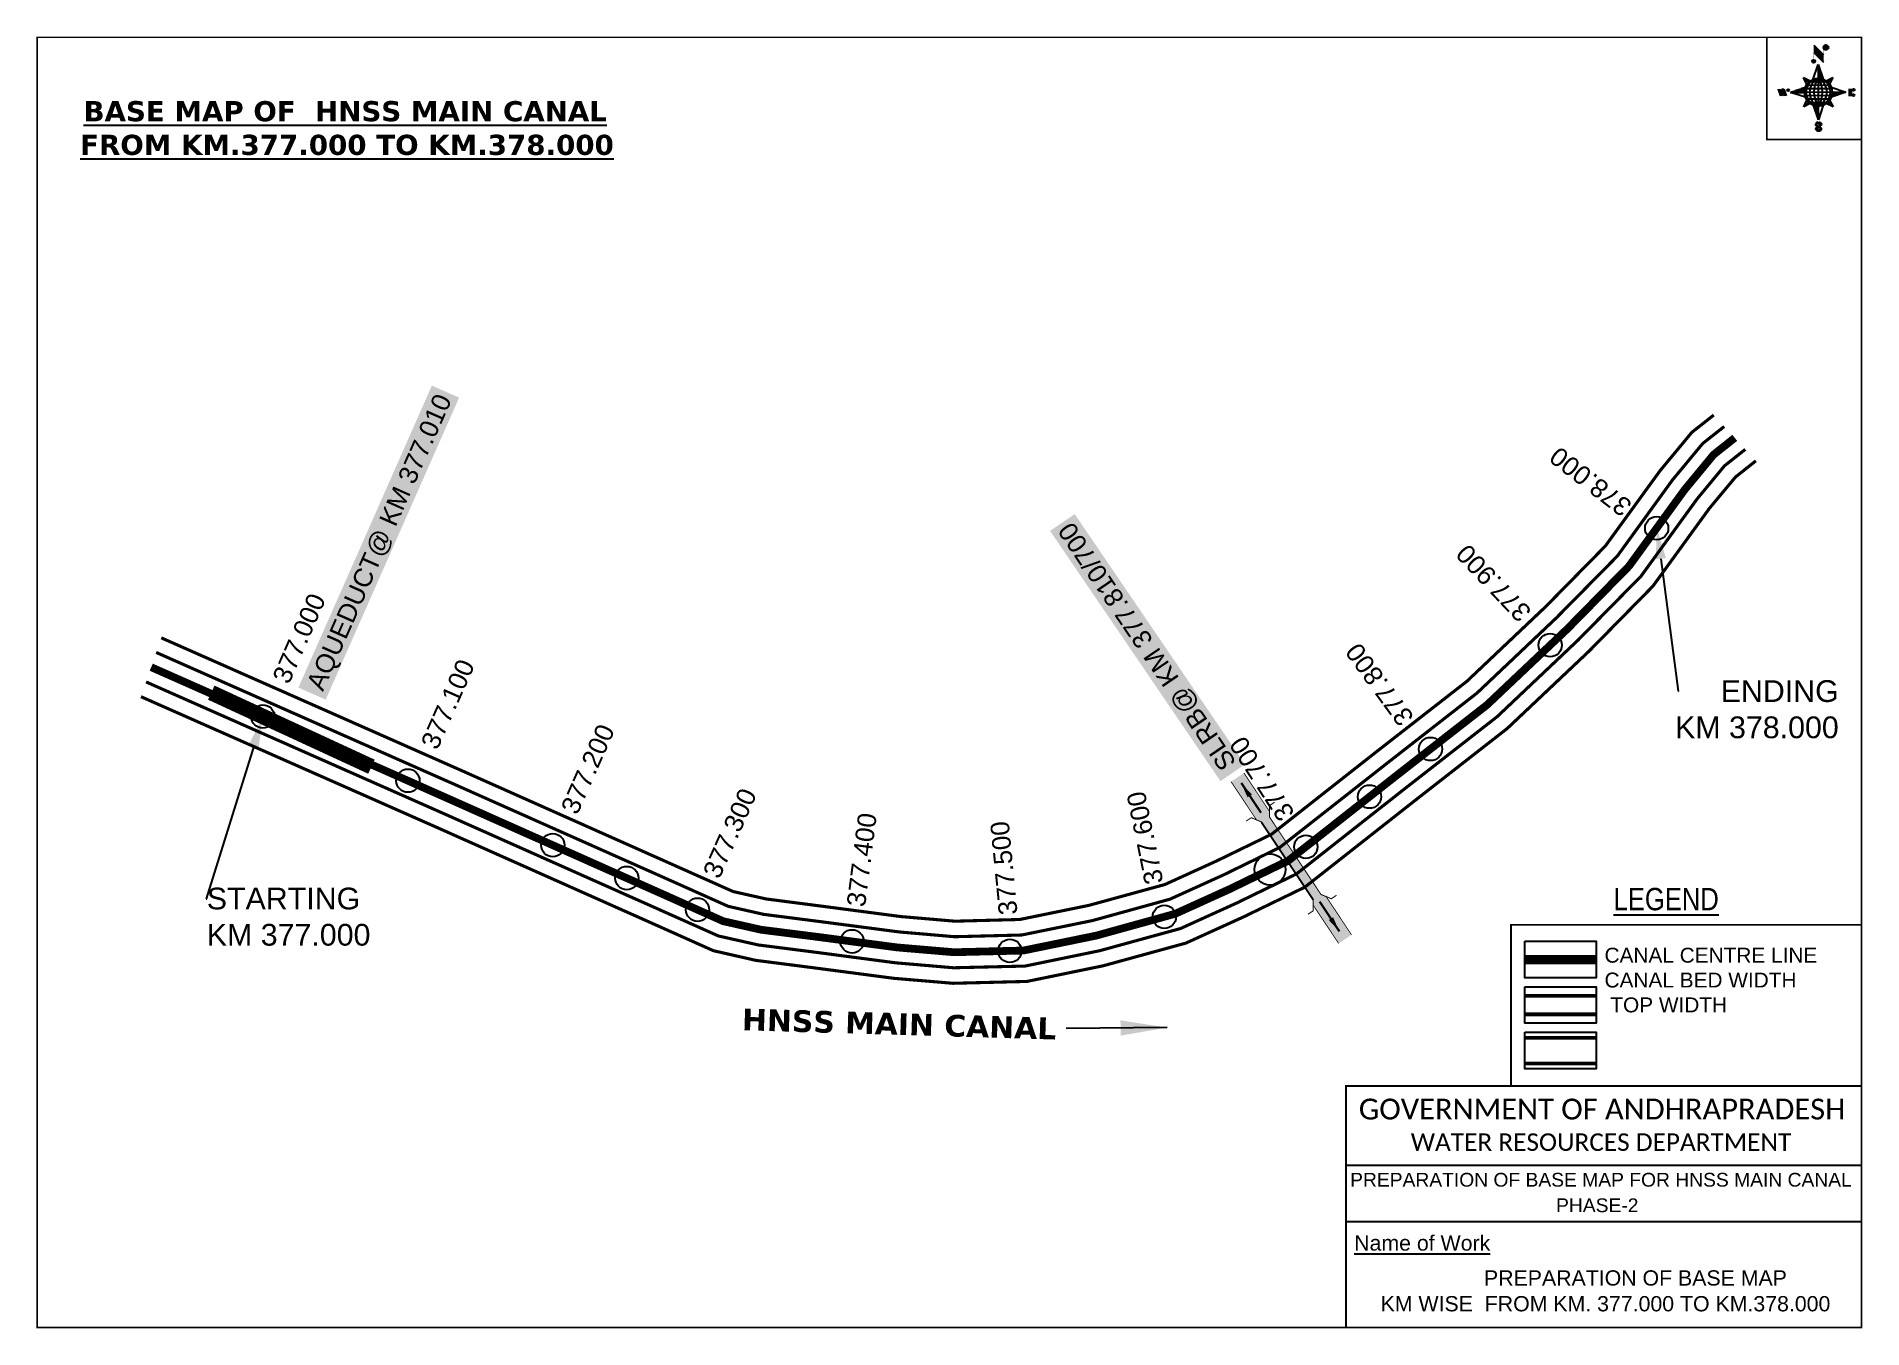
# Model space of a CAD drawing. Header units: inches. Extents: x 819784 to 820961, y 1578752 to 1579584.
import ezdxf
from ezdxf import colors
from ezdxf.entities.mleader import LeaderData, LeaderLine
from ezdxf.enums import TextEntityAlignment as Align
from ezdxf.math import Vec2, Vec3

# ---------------------------------------------------------------- set-up
doc = ezdxf.new("R2010")
doc.units = ezdxf.units.IN
doc.header["$LTSCALE"] = 15
doc.header["$MEASUREMENT"] = 0
doc.header["$PDMODE"] = 32
doc.header["$PDSIZE"] = 15
doc.linetypes.add('ACAD_ISO02W100', pattern=[15, 12, -3])
doc.linetypes.add('HIDDEN2', pattern=[0.1875, 0.125, -0.0625])
for name, color, linetype in [('AQUADUCT', 1, 'Continuous'), ('bord', 1, 'Continuous'), ('CANAL1', 7, 'Continuous'), ('CSMark', 72, 'Continuous'), ('DCBMS', 232, 'Continuous'), ('PAGE', 7, 'Continuous'), ('STRUCTURE', 5, 'Continuous'), ('TEXT', 6, 'Continuous')]:
    doc.layers.add(name, color=color, linetype=linetype)
doc.styles.add('ARIALN', font='ARIALN_1.TTF')
doc.styles.get("Standard").update_dxf_attribs({"font": 'ARIAL_1.TTF'})
doc.dimstyles.get("Standard").update_dxf_attribs({"dimtxt": 20, "dimasz": 0.18, "dimexe": 0.18, "dimexo": 0.0625, "dimgap": 0.09, "dimtad": 0, "dimtih": 1, "dimtoh": 1, "dimdec": 4, "dimzin": 0, "dimdsep": 46, "dimtxsty": 'Standard', "dimcen": 0.09, "dimadec": 0, "dimazin": 0, "dimtfac": 1, "dimtdec": 4, "dimtofl": 0, "dimtmove": 0, "dimatfit": 3, "dimfxl": 0, "dimtolj": 1, "dimtzin": 0, "dimarcsym": 0})
pattern_1 = [(267.297113149, (-8720374.938, 50637915.138), (10.5367255337, -0.497431438), [])]
pattern_2 = [(357.297113149, (-8720374.938, 50637915.138), (0.497431438, 10.5367255337), [])]

# ---------------------------------------------------------------- blocks, each defined once
blk = doc.blocks.new('*X26')
at = {"color": 0, "linetype": 'Continuous'}
for p, q in [((6321.6, 240.5), (6322.3, 241.2)), ((6321.6, 240.3), (6322.3, 241)), ((6321.6, 240.1), (6322.3, 240.8)), ((6321.6, 239.9), (6322.4, 240.7)), ((6321.6, 239.8), (6322.4, 240.6)), ((6321.6, 239.6), (6322.5, 240.5)), ((6321.6, 239.4), (6322.5, 240.3)), ((6321.6, 239.2), (6322.6, 240.2)), ((6321.7, 239.1), (6322.6, 240.1)), ((6321.8, 240.8), (6322.4, 241.4)), ((6321.8, 239), (6322.7, 240)), ((6321.8, 239), (6322.8, 239.9)), ((6321.9, 238.9), (6322.9, 239.8)), ((6322, 238.8), (6323, 239.7)), ((6322.1, 241.3), (6322.4, 241.6)), ((6322.1, 238.7), (6323.1, 239.6)), ((6322.2, 238.6), (6323.1, 239.6)), ((6322.3, 238.5), (6323.2, 239.5)), ((6322.4, 238.5), (6323.3, 239.4)), ((6322.5, 238.4), (6323.4, 239.3)), ((6322.7, 238.4), (6323.6, 239.3)), ((6322.8, 238.3), (6323.7, 239.2)), ((6322.9, 238.3), (6323.8, 239.1)), ((6323.1, 238.2), (6323.9, 239.1)), ((6323.2, 238.2), (6324, 239)), ((6323.3, 238.2), (6324.2, 239)), ((6323.5, 238.1), (6324.3, 238.9)), ((6323.7, 238.1), (6324.4, 238.9)), ((6323.8, 238.1), (6324.6, 238.8)), ((6324.1, 238.2), (6324.7, 238.8)), ((6324.3, 238.3), (6324.9, 238.8)), ((6324.6, 238.3), (6325.1, 238.8)), ((6324.8, 238.4), (6325.2, 238.8)), ((6325.1, 238.5), (6325.4, 238.8)), ((6325.4, 238.6), (6325.6, 238.8))]:
    blk.add_line(p, q, dxfattribs=at)
blk = doc.blocks.new('*X25')
at = {"color": 0, "linetype": 'Continuous'}
for p, q in [((6324.4, 240.3), (6324.5, 240.4)), ((6324.6, 240.3), (6324.8, 240.5)), ((6324.7, 240.2), (6325, 240.5)), ((6324.8, 240.2), (6325.2, 240.6)), ((6325, 240.1), (6325.5, 240.6)), ((6325.1, 240.1), (6325.6, 240.6)), ((6325.2, 240), (6325.8, 240.6)), ((6325.3, 240), (6326, 240.6)), ((6325.4, 239.9), (6326.1, 240.6)), ((6325.5, 239.8), (6326.2, 240.5)), ((6325.6, 239.8), (6326.3, 240.5)), ((6325.7, 239.7), (6326.5, 240.4)), ((6325.9, 239.6), (6326.6, 240.3)), ((6326, 239.5), (6326.7, 240.3)), ((6326, 239.4), (6326.8, 240.2)), ((6326.1, 239.3), (6327, 240.2)), ((6326.2, 239.3), (6327.1, 240.1)), ((6326.3, 239.2), (6327.1, 240)), ((6326.4, 239.1), (6327.2, 239.9)), ((6326.5, 239), (6327.3, 239.8)), ((6326.5, 238.9), (6327.4, 239.7)), ((6326.6, 238.8), (6327.5, 239.6)), ((6326.7, 238.7), (6327.5, 239.5)), ((6326.8, 238.6), (6327.6, 239.4)), ((6326.8, 238.5), (6327.7, 239.3)), ((6326.8, 236.5), (6327.4, 237)), ((6326.9, 238.3), (6327.8, 239.2)), ((6326.9, 238.2), (6327.9, 239.1)), ((6326.9, 236.8), (6327.6, 237.4)), ((6327, 238.1), (6327.8, 239)), ((6327, 237.9), (6327.8, 238.8)), ((6327, 237.8), (6327.8, 238.6)), ((6327, 237.6), (6327.8, 238.4)), ((6327, 237.4), (6327.8, 238.2)), ((6327, 237.3), (6327.8, 238)), ((6327, 237.1), (6327.8, 237.9))]:
    blk.add_line(p, q, dxfattribs=at)
blk = doc.blocks.new('H')
at = {"layer": 'bord', "extrusion": (0.000427885, 0.004792, 0.999988)}
h = blk.add_hatch(dxfattribs=at)
h.set_pattern_fill('LINE', color=8, scale=84.387686, angle=-2.7029, style=0)
h.set_pattern_definition(pattern_2)
h.paths.add_polyline_path([(-492, 786, -0.090992), (-448, 775), (-486, 912)])
h = blk.add_hatch(dxfattribs=at)
h.set_pattern_fill('LINE', color=8, scale=84.387686, angle=-92.7029, style=0)
h.set_pattern_definition(pattern_1)
h.paths.add_polyline_path([(-625, 665, -0.090992), (-615, 710), (-751, 671)])
h = blk.add_hatch(dxfattribs=at)
h.set_pattern_fill('LINE', color=8, scale=84.387686, angle=-2.7029, style=0)
h.set_pattern_definition(pattern_2)
h.paths.add_polyline_path([(-504, 533, -0.090992), (-549, 543), (-510, 406)])
h = blk.add_hatch(dxfattribs=at)
h.set_pattern_fill('LINE', color=8, scale=84.387686, angle=-92.7029, style=0)
h.set_pattern_definition(pattern_1)
h.paths.add_polyline_path([(-246, 647), (-372, 653, -0.090992), (-382, 609)])
for p, q in [((-519, 1020, -1217), (-435, 927, -1216)), ((-516, 1087, -1217), (-432, 994, -1217)), ((-538, 774, -1216), (-487, 906, -1216)), ((-487, 906, -1216), (-493, 780, -1216)), ((-487, 906, -1216), (-448, 769, -1216)), ((-865, 701, -1215), (-847, 638, -1215)), ((-847, 700, -1215), (-829, 637, -1215)), ((-829, 699, -1215), (-811, 636, -1215)), ((-829, 699, -1215), (-811, 698, -1215)), ((-811, 698, -1215), (-794, 635, -1215)), ((-752, 665, -1215), (-615, 704, -1215)), ((-627, 794, -1216), (-567, 760, -1216)), ((-627, 794, -1216), (-584, 747, -1215)), ((-599, 731, -1215), (-627, 794, -1216)), ((-421, 753, -1216), (-359, 781, -1216)), ((-359, 781, -1216), (-405, 739, -1216)), ((-359, 781, -1216), (-392, 721, -1215)), ((-379, 693, -1215), (-246, 641, -1215)), ((-213, 669, -1215), (-217, 601, -1215)), ((-752, 665, -1215), (-625, 659, -1215)), ((-619, 614, -1215), (-752, 665, -1215)), ((-639, 526, -1214), (-606, 585, -1215)), ((-639, 526, -1214), (-593, 568, -1215)), ((-577, 553, -1215), (-639, 526, -1214)), ((-511, 400, -1214), (-549, 537, -1214)), ((-460, 533, -1215), (-511, 400, -1214)), ((-505, 527, -1214), (-511, 400, -1214)), ((-371, 513, -1214), (-431, 546, -1215)), ((-371, 513, -1214), (-414, 560, -1215)), ((-399, 576, -1215), (-371, 513, -1214)), ((-246, 641, -1215), (-383, 603, -1215)), ((-373, 647, -1215), (-246, 641, -1215)), ((-197, 600, -1215), (-194, 668, -1215))]:
    blk.add_line(p, q, dxfattribs=at)
at = {"layer": 'bord', "color": 8, "linetype": 'ByBlock', "extrusion": (0.000427885, 0.004792, 0.999988)}
for p, q in [((-375, 679, -1215), (-620, 691, -1215)), ((-386, 711, -1215), (-605, 722, -1215)), ((-411, 744, -1216), (-578, 752, -1216)), ((-493, 780, -1216), (-505, 527, -1214)), ((-373, 647, -1215), (-625, 659, -1215)), ((-378, 616, -1215), (-623, 628, -1215)), ((-392, 585, -1215), (-611, 595, -1215)), ((-420, 555, -1215), (-587, 562, -1215))]:
    blk.add_line(p, q, dxfattribs=at)
at = {"layer": 'bord', "extrusion": (0.000427885, 0.004792, 0.999988), "elevation": -1212}
for points, const_width in [([(-522, 960), (-516, 1093)], 1.61), ([(-434, 933), (-428, 1066)], 1.61), ([(-870, 707), (-846, 706)], 0.642), ([(-829, 643), (-821, 678)], 0.642), ([(-793, 641), (-782, 694)], 0.642), ([(-223, 676), (-174, 673)], 0.706), ([(-829, 643), (-855, 644)], 0.642), ([(-811, 642), (-784, 641)], 0.642), ([(-177, 605), (-226, 607)], 0.706), ([(-195, 645), (-185, 644)], 0.706)]:
    blk.add_lwpolyline(points, dxfattribs=dict(at, const_width=const_width))
for points, const_width in [([(-414, 1073, 1), (-398, 1058, 1)], 22.3), ([(-530, 950, 1), (-520, 939, 1)], 14.8), ([(-776, 697, 1), (-769, 690, 1)], 8.9), ([(-180, 618, 1), (-173, 611, 1)], 9.79), ([(-178, 667, 1), (-171, 660, 1)], 9.79), ([(-490, 362, 1), (-498, 369, 1)], 11.1), ([(-525, 322, 1), (-533, 329, 1)], 11.1)]:
    blk.add_lwpolyline(points, format="xyb", close=True, dxfattribs=dict(at, const_width=const_width))
for points in [[(-537, 317), (-531, 310), (-520, 307), (-505, 307), (-494, 310), (-486, 318), (-487, 326), (-491, 333), (-494, 336), (-503, 341), (-522, 347), (-530, 352), (-534, 355), (-537, 363), (-537, 373), (-530, 381), (-520, 384), (-504, 384), (-493, 380), (-487, 373)], [(-522, 348), (-526, 354), (-528, 361), (-528, 371), (-526, 375), (-521, 381), (-515, 384)], [(-505, 307), (-499, 312), (-497, 319), (-497, 327), (-501, 335), (-509, 343)]]:
    blk.add_lwpolyline(points, dxfattribs=at)
at = {"layer": 'bord', "extrusion": (0.000427885, 0.004792, 0.999988)}
for centre, radius in [((-406, 1065, -1212), 22.3), ((-525, 944, -1212), 14.8), ((-773, 694, -1212), 8.9), ((-498, 659, -1212), 127), ((-177, 615, -1212), 9.79), ((-174, 663, -1212), 9.79), ((-494, 365, -1212), 11.1), ((-529, 325, -1212), 11.1)]:
    blk.add_circle(centre, radius, dxfattribs=at)
at = {"layer": 'bord', "color": 8, "linetype": 'ByBlock', "extrusion": (0.000427885, 0.004792, 0.999988)}
for centre, radius, start, end in [((-482, 658, -1212), 128, 94.9254, 259.6691), ((-437, 656, -1212), 141, 113.2864, 241.308), ((-316, 651, -1212), 222, 142.5892, 212.0053), ((-560, 662, -1212), 141, 293.2864, 61.308), ((-681, 668, -1212), 222, 322.5892, 32.0053), ((-515, 660, -1212), 128, 274.9254, 79.6691)]:
    blk.add_arc(centre, radius, start, end, dxfattribs=at)
at = {"layer": 'bord', "extrusion": (0.000427885, 0.004792, 0.999988)}
for points in [[(-516, 1093, -1212), (-431, 1000, -1212), (-519, 1026, -1212), (-434, 933, -1212)], [(-864, 707, -1212), (-846, 706, -1212), (-846, 644, -1212), (-829, 643, -1212)], [(-829, 705, -1212), (-811, 704, -1212), (-811, 642, -1212), (-793, 641, -1212)], [(-193, 674, -1212), (-197, 606, -1212), (-213, 675, -1212), (-216, 607, -1212)]]:
    blk.add_solid(points, dxfattribs=at)
at = {"layer": 'bord', "extrusion": (0.000427885, 0.004792, 0.999988), "xscale": 7.977342409717546, "yscale": 7.977342408231451, "zscale": 7.977342408476333, "rotation": 138.0840426661453}
for name, p in [('*X25', (38301, -31929, -1212)), ('*X26', (38314, -31951, -1212))]:
    blk.add_blockref(name, p, dxfattribs=at)
blk = doc.blocks.new('SLB')
at = {"layer": 'STRUCTURE'}
h = blk.add_hatch(dxfattribs=at)
h.set_pattern_fill('DOTS', color=6, scale=20, angle=320.3722, style=0)
h.set_pattern_definition([(320.372247934, (-159.4327, -72.9564), (1.2786241598, 0.5641323054), [0, -1.25])])
h.paths.add_polyline_path([(769699.5, 1706871.1), (769699.5, 1706861.1), (769729.1, 1706861.1), (769732.1, 1706863.1), (769792.1, 1706863.1), (769795.1, 1706861.1), (769824.7, 1706861.1), (769824.7, 1706871.1), (769795.1, 1706871.1), (769792.1, 1706869.1), (769732.1, 1706869.1), (769729.1, 1706871.1)])
at = {"layer": 'STRUCTURE', "color": 6, "linetype": 'ACAD_ISO02W100', "ltscale": 0.5, "const_width": 0.5}
for points in [[(769699.5, 1706871.1), (769729.1, 1706871.1)], [(769795.1, 1706871.1), (769824.7, 1706871.1)], [(769699.5, 1706861.1), (769729.1, 1706861.1)], [(769795.1, 1706861.1), (769824.7, 1706861.1)]]:
    blk.add_lwpolyline(points, dxfattribs=at)
at = {"layer": 'STRUCTURE', "color": 6, "const_width": 0.628}
for points in [[(769726.1, 1706877.1), (769726.1, 1706873.1), (769732.1, 1706869.1), (769792.1, 1706869.1), (769798.1, 1706873.1), (769798.1, 1706877.1)], [(769726.1, 1706855.1), (769726.1, 1706859.1), (769732.1, 1706863.1), (769792.1, 1706863.1), (769798.1, 1706859.1), (769798.1, 1706855.1)]]:
    blk.add_lwpolyline(points, dxfattribs=at)
at = {"layer": 'STRUCTURE', "color": 6}
blk.add_lwpolyline([(769732.1, 1706863.1), (769792.1, 1706863.1)], dxfattribs=at)
blk.add_lwpolyline([(769732.1, 1706863.1), (769792.1, 1706863.1)], dxfattribs=at)
at = {"layer": 'STRUCTURE', "color": 0}
blk.add_circle((769762.1, 1706866.1), 1.24, dxfattribs=at)
for points in [[(769703.8, 1706866), (769726.7, 1706866)], [(769818.6, 1706865.8), (769795.7, 1706865.8)]]:
    blk.add_leader(points, dimstyle='Standard', override={"dimasz": 10, "dimgap": 0.09, "dimtad": 0}, dxfattribs=at)

msp = doc.modelspace()

# ---------------------------------------------------------------- linework, layer by layer
at = {"layer": 'CANAL1', "color": 200, "const_width": 2}
for points in [[(819864.7, 1579196.9), (820058.2, 1579111.4), (820195.2, 1579050.4), (820233.1, 1579033.5), (820254.5, 1579028.7), (820290.8, 1579024), (820341, 1579017.4), (820376, 1579014.4), (820417.8, 1579015.5), (820462.3, 1579024.6), (820511.2, 1579038), (820544.8, 1579053.3), (820580, 1579070.4), (820647.9, 1579123.8), (820705.8, 1579168.9), (820756.4, 1579216.8), (820795, 1579256), (820830.4, 1579304.7), (820850.8, 1579329.3), (820864.9, 1579340.4)], [(819851.6, 1579159), (820042, 1579074.9), (820179, 1579013.9), (820220.4, 1578995.4), (820247.6, 1578989.2), (820285.7, 1578984.3), (820336.7, 1578977.6), (820374.8, 1578974.4), (820422.4, 1578975.6), (820471.6, 1578985.7), (820524.8, 1579000.3), (820561.8, 1579017.1), (820601.4, 1579036.3), (820672.6, 1579092.3), (820731.8, 1579138.5), (820784.4, 1579188.2), (820825.6, 1579230.1), (820862, 1579280.2), (820878.9, 1579300.5), (820892, 1579310.9)]]:
    msp.add_lwpolyline(points, dxfattribs=at)
at = {"layer": 'CANAL1', "color": 1, "linetype": 'HIDDEN2', "ltscale": 8, "const_width": 5}
msp.add_lwpolyline([(819858.2, 1579178), (819996.1, 1579117), (820008.2, 1579111.7), (820050.1, 1579093.1), (820187.1, 1579032.1), (820226.7, 1579014.4), (820251.1, 1579008.9), (820288.2, 1579004.2), (820338.8, 1578997.5), (820375.4, 1578994.4), (820420.1, 1578995.5), (820467, 1579005.1), (820518, 1579019.2), (820553.3, 1579035.2), (820579, 1579047.7), (820587.1, 1579051.6), (820590.7, 1579053.3), (820592.7, 1579054.9), (820660.2, 1579108), (820718.8, 1579153.7), (820770.4, 1579202.5), (820810.3, 1579243.1), (820846.2, 1579292.4), (820864.8, 1579314.9), (820878.4, 1579325.7)], dxfattribs=at)
at = {"layer": 'CANAL1', "color": 5, "const_width": 2}
for points in [[(819861.4, 1579187.5), (820054.1, 1579102.3), (820191.2, 1579041.3), (820229.9, 1579024), (820252.8, 1579018.8), (820289.5, 1579014.1), (820339.9, 1579007.5), (820375.7, 1579004.4), (820419, 1579005.5), (820464.6, 1579014.8), (820514.6, 1579028.6), (820549, 1579044.2), (820585.3, 1579061.9), (820654.1, 1579115.9), (820712.3, 1579161.3), (820763.4, 1579209.7), (820802.7, 1579249.5), (820838.3, 1579298.6), (820857.8, 1579322.1), (820871.6, 1579333)], [(819854.9, 1579168.5), (820046, 1579084), (820183, 1579023), (820223.6, 1579004.9), (820249.3, 1578999.1), (820287, 1578994.3), (820337.7, 1578987.6), (820375.1, 1578984.4), (820421.2, 1578985.5), (820469.3, 1578995.4), (820521.4, 1579009.7), (820557.5, 1579026.1), (820596, 1579044.8), (820666.4, 1579100.2), (820725.3, 1579146.1), (820777.4, 1579195.4), (820818, 1579236.6), (820854.1, 1579286.3), (820871.8, 1579307.7), (820885.2, 1579318.3)]]:
    msp.add_lwpolyline(points, dxfattribs=at)
at = {"layer": 'CANAL1', "color": 1, "linetype": 'HIDDEN2', "ltscale": 100, "const_width": 6, "elevation": -0.4}
msp.add_lwpolyline([(820789.1, 1578989.7), (820743.1, 1578989.7)], dxfattribs=at)
at = {"layer": 'CANAL1', "color": 5, "const_width": 2.4, "elevation": -0.4}
for points in [[(820789.1, 1578966.4), (820743.1, 1578966.4)], [(820789.1, 1578954.4), (820743.1, 1578954.4)]]:
    msp.add_lwpolyline(points, dxfattribs=at)
at = {"layer": 'CANAL1', "color": 200, "const_width": 2.4, "elevation": -0.4}
for points in [[(820789.1, 1578939.2), (820743.1, 1578939.2)], [(820789.1, 1578922.7), (820743.1, 1578922.7)]]:
    msp.add_lwpolyline(points, dxfattribs=at)
at = {"layer": 'CSMark', "color": 96, "const_width": 10}
msp.add_lwpolyline([(819896.9, 1579161.6), (820000.1, 1579113.9)], dxfattribs=at)
at = {"layer": 'CSMark', "color": 3}
msp.add_circle((820579, 1579047.7), 10, dxfattribs=at)
for p in [(820828.1, 1579267.5), (820759.5, 1579192.2), (819930.2, 1579146.2), (820682.4, 1579125.3), (820023.6, 1579104.9), (820643.1, 1579094.6), (820116.9, 1579063.4), (820602.1, 1579062.3), (820164.6, 1579042.2), (820210.2, 1579021.8), (820510.9, 1579017.2), (820309.7, 1579001.4), (820411.4, 1578995.3)]:
    msp.add_point(p, dxfattribs=at)
at = {"layer": 'PAGE', "const_width": 1}
msp.add_lwpolyline([(819784.8, 1578752.7), (820960.1, 1578752.7), (820960.1, 1579583.7), (819784.8, 1579583.7), (819784.8, 1578752.7)], dxfattribs=at)
at = {"layer": 'PAGE'}
for points, const_width in [([(820960.1, 1579583.7), (820899, 1579583.7), (820899, 1579517.9), (820960.1, 1579517.9)], 1), ([(820734.2, 1579012.1), (820960.1, 1579012.1), (820960.1, 1578908.3), (820734.2, 1578908.3)], 1.2), ([(820627.9, 1578908.3), (820960.1, 1578908.3), (820960.1, 1578752.7), (820627.9, 1578752.7)], 1.2)]:
    msp.add_lwpolyline(points, close=True, dxfattribs=dict(at, const_width=const_width))
at = {"layer": 'PAGE', "elevation": -0.4}
for points in [[(820743.1, 1579001.5), (820789.1, 1579001.5), (820789.1, 1578977.9), (820743.1, 1578977.9)], [(820743.1, 1578972.2), (820789.1, 1578972.2), (820789.1, 1578948.7), (820743.1, 1578948.7)], [(820743.1, 1578942.9), (820789.1, 1578942.9), (820789.1, 1578919.4), (820743.1, 1578919.4)]]:
    msp.add_lwpolyline(points, close=True, dxfattribs=at)
at = {"layer": 'PAGE'}
for points in [[(820627.9, 1578857.3), (820960.1, 1578857.3)], [(820627.9, 1578821), (820960.1, 1578821)]]:
    msp.add_lwpolyline(points, dxfattribs=at)

# ---------------------------------------------------------------- block references
at = {"layer": 'AQUADUCT', "color": 1, "xscale": 0.0703495379661093, "yscale": 0.07034953800030053, "zscale": 0.07034953795990817, "rotation": 3.078330607406165}
msp.add_blockref('H', (820969.7, 1579504.3, 85.4), dxfattribs=at)
at = {"layer": 'STRUCTURE', "color": 0, "rotation": 303.6282195834685}
msp.add_blockref('SLB', (-1026922.5, 1274730.9), dxfattribs=at)

# ---------------------------------------------------------------- texts
at = {"layer": 'CANAL1', "insert": (820238.1, 1578958.2), "char_height": 14, "width": 205.129, "attachment_point": 1, "rotation": 358.3018}
msp.add_mtext('\\pi0.96322;{\\fVerdana|b1|i0|c0|p34;HNSS MAIN CANAL}', dxfattribs=at)
at = {"layer": 'CSMark', "color": 1}
for s, rotation, p in [('378.000', 142.2024, (820809.4, 1579278.9)), ('377.900', 133.3794, (820743.8, 1579210.1)), ('377.000', 66.5555, (819941.4, 1579168.8)), ('377.800', 126.1608, (820667.4, 1579142.3)), ('377.100', 66.1557, (820037, 1579126.5)), ('377.200', 66.1557, (820127.2, 1579084.7)), ('377.700', 123.127, (820590.3, 1579080.7)), ('377.300', 66.1557, (820218.7, 1579043.4)), ('377.600', 101.5845, (820504.5, 1579038.3)), ('377.400', 82.7124, (820312.1, 1579023.9)), ('377.500', 95.4629, (820410.4, 1579018.4))]:
    msp.add_text(s, height=12, rotation=rotation, dxfattribs=at).set_placement(p, align=Align.MIDDLE_LEFT)
at = {"layer": 'PAGE', "extrusion": (0.000201441, 0.004807, 0.999988), "style": 'ARIALN'}
msp.add_text('%%ULEGEND', height=14.4, rotation=359.9999, dxfattribs=at).set_placement((820834.2, 1579009.6, 7755.5), align=Align.MIDDLE)
at = {"layer": 'PAGE', "extrusion": (0.000201441, 0.004807, 0.999988)}
for s, height, p in [('PREPARATION OF BASE MAP FOR HNSS MAIN CANAL', 8.878, (820630.6, 1578824.4, 7754.5)), ('%%UName of Work', 9.822, (820633.2, 1578783.2, 7753.2))]:
    msp.add_text(s, height=height, rotation=359.9999, dxfattribs=at).set_placement(p)
for s, height, p in [('PHASE-2', 8.88, (820789.8, 1578812.4, 7754.5)), ('PREPARATION OF BASE MAP', 9.822, (820814.4, 1578765.6, 7753.3)), ('KM WISE  FROM KM. 377.000 TO KM.378.000', 9.822, (820795.1, 1578749, 7753.3))]:
    msp.add_text(s, height=height, rotation=359.9999, dxfattribs=at).set_placement(p, align=Align.MIDDLE_CENTER)
at = {"layer": 'PAGE', "extrusion": (0.000201441, 0.004807, 0.999988), "attachment_point": 1, "text_direction": (1, -1e-06, -0.000201)}
for s, insert, char_height, width in [('CANAL CENTRE LINE CANAL BED WIDTH {\\H2.3732x; }\\P TOP WIDTH{\\H1.9155x; }', (820794.5, 1578997.3, -0.4), 9.6, 168.926), ('\\pi3.5885;{\\fCalibri|b0|i0|c0|p34;\\H1.3333x;GOVERNMENT OF ANDHRAPRADESH\\P\\pi37.073;\\H0.83998x;WATER RESOURCES DEPARTMENT}', (820632.6, 1578900.1, -1.3), 10.059, 321.276)]:
    msp.add_mtext(s, dxfattribs=dict(at, insert=insert, char_height=char_height, width=width))
at = {"layer": 'STRUCTURE', "color": 5, "char_height": 12, "attachment_point": 1, "bg_fill": 1, "box_fill_scale": 1.3, "bg_fill_color": 7, "bg_fill_true_color": 16777215, "bg_fill_transparency": 4390977}
for s, insert, width, rotation in [('\\pi0.06;AQUEDUCT@ KM 377.010', (819957.8, 1579166.7), 205.462, 66.1557), ('\\pi0.44063;SLRB@ KM 377.810/700', (820548, 1579109.6), 187.814, 124.2506)]:
    msp.add_mtext(s, dxfattribs=dict(at, insert=insert, width=width, rotation=rotation))
at = {"layer": 'TEXT', "color": 1, "insert": (819792.8, 1579542.6), "char_height": 13, "width": 379.826, "attachment_point": 1}
msp.add_mtext('\\pi21.755;{\\fVerdana|b1|i0|c0|p34;\\LBASE MAP OF  HNSS MAIN CANAL \\P\\pi19.564;FROM KM.377.000 TO KM.378.000}', dxfattribs=at)

# ---------------------------------------------------------------- leaders
at = {"layer": 'CANAL1'}
msp.add_leader([(820512.7, 1578945.9), (820447.7, 1578945.3)], dimstyle='Standard', override={"dimasz": 30, "dimgap": 0.09, "dimtad": 0}, dxfattribs=at)
at = {"layer": 'DCBMS', "color": 5}
ml = msp.add_multileader_mtext('Standard', dxfattribs=at)
ml.set_content('STARTING\\PKM 377.000', color=5)
ml.set_leader_properties()
ml.build(insert=Vec2(0, 0))
ml.multileader.update_dxf_attribs({"dogleg_length": 0.36, "arrow_head_size": 20})
ctx = ml.context
ctx.base_point, ctx.char_height, ctx.arrow_head_size, ctx.landing_gap_size, ctx.plane_origin = Vec3(819893.9, 1579028.9), 14, 20, 0.09, Vec3(820064.8, 1579101.6)
notes = []
notes.append((ctx, [(1, (1, 1, 0), (819893.6, 1579028.9), (1, 0), 0.36, [(0, [(819930.2, 1579146.2)], 0, [])])]))
ctx.mtext.insert, ctx.mtext.flow_direction = Vec3(819894, 1579036), 5
for ctx, leaders in notes:
    for number, flags, end, landing, length, lines in leaders:
        leader = LeaderData()
        leader.index, (leader.has_last_leader_line, leader.has_dogleg_vector, leader.attachment_direction) = number, flags
        leader.last_leader_point, leader.dogleg_vector, leader.dogleg_length = Vec3(end), Vec3(landing), length
        for number, points, colour, breaks in lines:
            line = LeaderLine()
            line.index, line.vertices, line.color, line.breaks = number, Vec3.list(points), colors.encode_raw_color(colour), breaks
            leader.lines.append(line)
        ctx.leaders.append(leader)

# ---------------------------------------------------------------- next in the draw order: leaders
ml = msp.add_multileader_mtext('Standard', dxfattribs=at)
ml.set_content('ENDING \\PKM 378.000', color=5)
ml.set_leader_properties()
ml.build(insert=Vec2(0, 0))
ml.multileader.update_dxf_attribs({"dogleg_length": 0.36, "arrow_head_size": 20})
ctx = ml.context
ctx.base_point, ctx.char_height, ctx.arrow_head_size, ctx.landing_gap_size, ctx.plane_origin = Vec3(820842.2, 1579162.5), 14, 20, 0.09, Vec3(820985.9, 1579374.8)
ctx.text_align_type = 2
notes = []
notes.append((ctx, [(1, (1, 1, 0), (820841.9, 1579162.5), (1, 0), 0.36, [(0, [(820828.2, 1579267.7)], 0, [])])]))
ctx.mtext.insert, ctx.mtext.width, ctx.mtext.alignment, ctx.mtext.flow_direction = Vec3(820945.4, 1579169.6), 109.049, 3, 5
ctx.mtext.has_bg_fill, ctx.mtext.bg_color, ctx.mtext.bg_scale_factor, ctx.mtext.bg_transparency, ctx.mtext.use_window_bg_color = 1, -1027028792, 1.5, 0, 1
for ctx, leaders in notes:
    for number, flags, end, landing, length, lines in leaders:
        leader = LeaderData()
        leader.index, (leader.has_last_leader_line, leader.has_dogleg_vector, leader.attachment_direction) = number, flags
        leader.last_leader_point, leader.dogleg_vector, leader.dogleg_length = Vec3(end), Vec3(landing), length
        for number, points, colour, breaks in lines:
            line = LeaderLine()
            line.index, line.vertices, line.color, line.breaks = number, Vec3.list(points), colors.encode_raw_color(colour), breaks
            leader.lines.append(line)
        ctx.leaders.append(leader)

doc.saveas('drawing.dxf')
